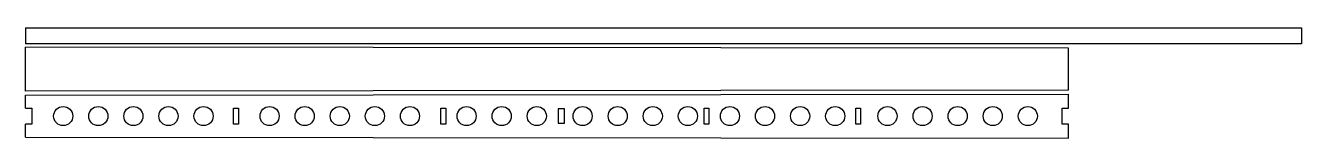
# Model space of a CAD drawing. Header units: inches. Extents: x 687 to 1087, y 724 to 758.
import ezdxf

# ---------------------------------------------------------------- set-up
doc = ezdxf.new("R2010")
doc.units = ezdxf.units.IN
doc.header["$MEASUREMENT"] = 0

msp = doc.modelspace()

# ---------------------------------------------------------------- linework, layer by layer
for p, q in [((686.5, 758.33), (1086.5, 758.33)), ((686.5, 758.33), (686.5, 753.33)), ((1086.5, 758.33), (1086.5, 753.33)), ((1086.5, 753.33), (686.5, 753.33)), ((1013.5, 751.99), (686.5, 752.33)), ((686.5, 738.51), (686.5, 752.33)), ((1013.5, 738.84), (1013.5, 751.99)), ((1013.5, 738.84), (686.5, 738.51)), ((686.5, 737.26), (1013.5, 737.6)), ((686.5, 733.19), (686.5, 737.26)), ((1013.5, 733.19), (1013.5, 737.6)), ((686.5, 733.19), (688.5, 733.19)), ((688.5, 733.19), (688.5, 728.19)), ((751.75, 728.19), (751.75, 733.19)), ((751.75, 733.19), (753.25, 733.19)), ((753.25, 733.19), (753.25, 728.19)), ((816.75, 728.19), (816.75, 733.19)), ((816.75, 733.19), (818.25, 733.19)), ((818.25, 733.19), (818.25, 728.19)), ((946.75, 728.19), (946.75, 733.19)), ((946.75, 733.19), (948.25, 733.19)), ((948.25, 733.19), (948.25, 728.19)), ((1011.5, 728.19), (1011.5, 733.19)), ((1011.5, 733.19), (1013.5, 733.19)), ((686.5, 724.11), (686.5, 728.19)), ((688.5, 728.19), (686.5, 728.19)), ((753.25, 728.19), (751.75, 728.19)), ((818.25, 728.19), (816.75, 728.19)), ((948.25, 728.19), (946.75, 728.19)), ((1013.5, 728.19), (1011.5, 728.19)), ((1013.5, 723.77), (1013.5, 728.19)), ((686.5, 724.11), (1013.5, 723.77))]:
    msp.add_line(p, q)
for points in [[(853.5, 732.93), (853.5, 728.43), (855.5, 728.43), (855.5, 732.93), (853.5, 732.93)], [(899.25, 728.19), (899.25, 733.19), (900.75, 733.19), (900.75, 728.19), (899.25, 728.19)]]:
    msp.add_lwpolyline(points)
for centre in [(698.32, 730.69), (709.32, 730.69), (709.32, 730.69), (720.32, 730.69), (720.32, 730.69), (731.32, 730.69), (731.32, 730.69), (742.32, 730.69), (763.02, 730.69), (774.02, 730.69), (774.02, 730.69), (785.02, 730.69), (785.02, 730.69), (796.02, 730.69), (796.02, 730.69), (807.02, 730.69), (824.78, 730.69), (824.78, 730.69), (835.78, 730.69), (835.78, 730.69), (846.78, 730.69), (861.15, 730.69), (861.15, 730.69), (872.15, 730.69), (872.15, 730.69), (883.15, 730.69), (883.15, 730.69), (894.15, 730.69), (907.33, 730.69), (907.33, 730.69), (918.33, 730.69), (918.33, 730.69), (929.33, 730.69), (929.33, 730.69), (940.33, 730.69), (956.72, 730.69), (967.72, 730.69), (967.72, 730.69), (978.72, 730.69), (978.72, 730.69), (989.72, 730.69), (989.72, 730.69), (1000.72, 730.69)]:
    msp.add_circle(centre, 3)

doc.saveas('drawing.dxf')
